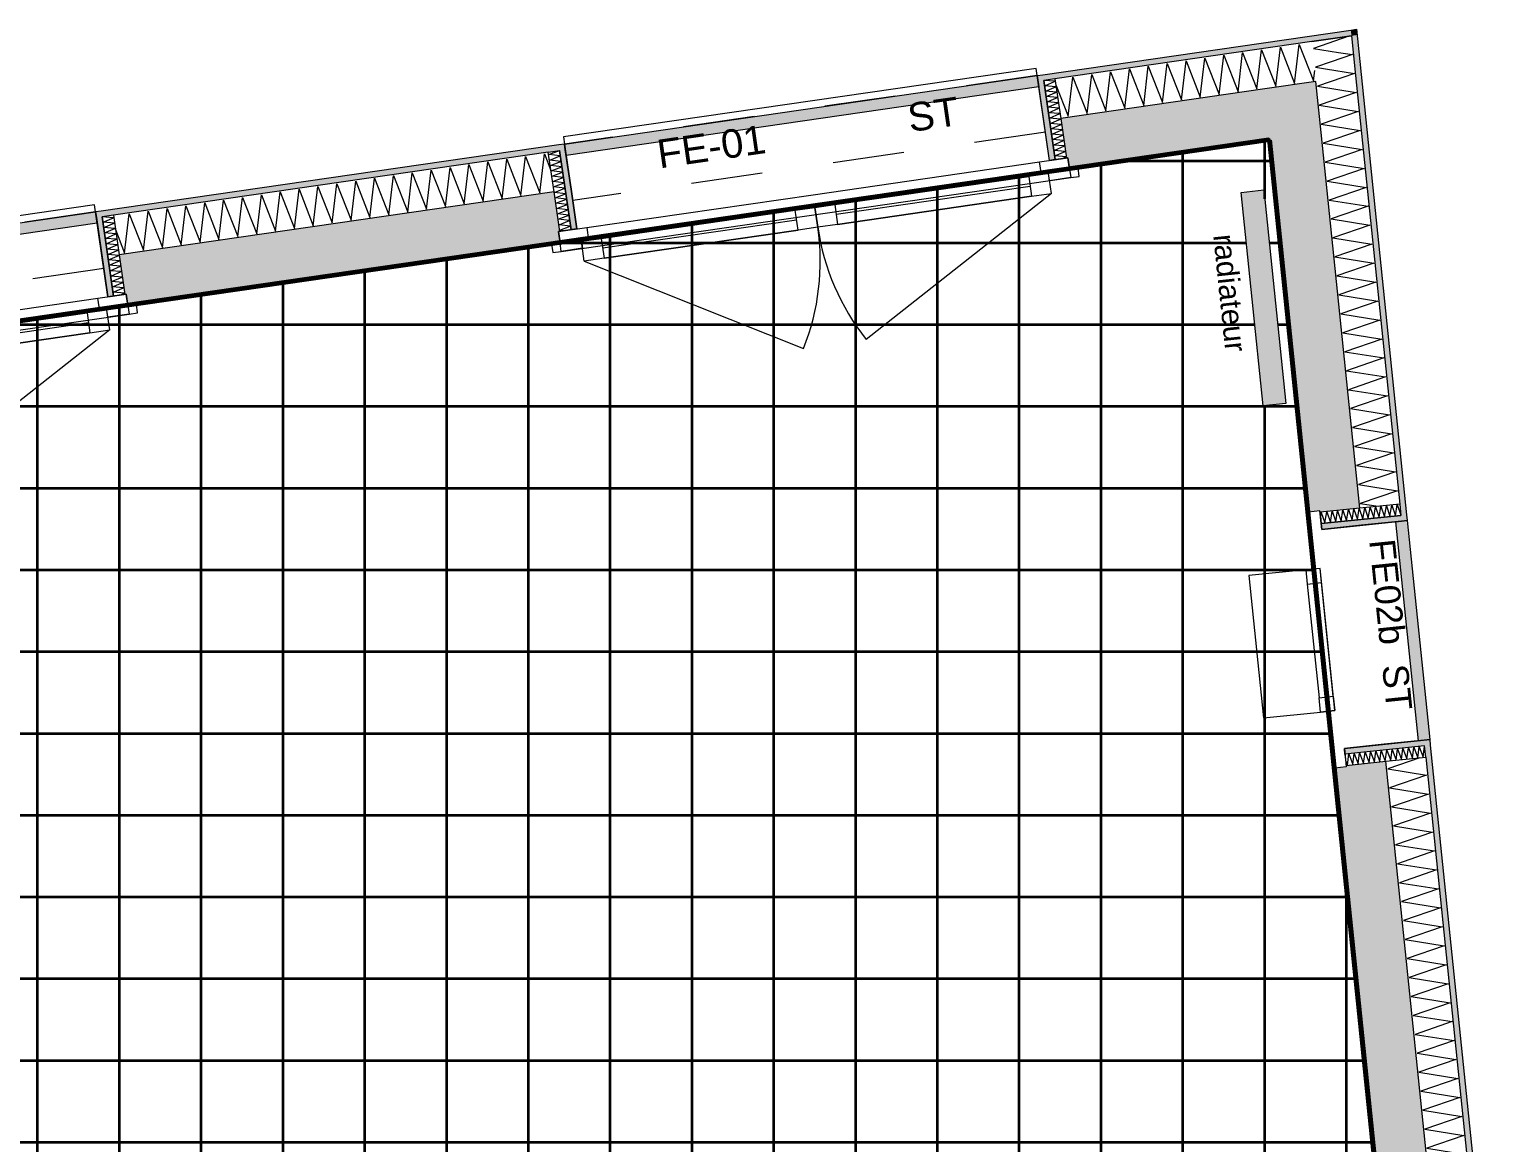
# Model space of a CAD drawing. Header units: metres. Extents: x 399 to 3028, y -427 to 863.
# Drawn here: x 725.27 to 730.4, y -302.03 to -298.14 of the extents above; entities that cross this region are included whole.
import ezdxf

# ---------------------------------------------------------------- set-up
doc = ezdxf.new("R2010")
doc.units = ezdxf.units.M
doc.linetypes.add('IMPORT-Traits plan _6_', pattern=[0.5, 0.25, -0.25])
for name, color, linetype, lineweight in [('01-Dalles_3D_Stylo_No__1', 250, 'Continuous', 9), ('01-Murs_structure', 250, 'Continuous', 9), ('01-Murs_structure_Stylo_No__1', 250, 'Continuous', 9), ('01-Murs_structure_Stylo_No__2', 8, 'Continuous', 9), ('01-Tole ajourée_Stylo_No__1', 250, 'Continuous', 9), ('01-Tole ajourée_Stylo_No__2', 8, 'Continuous', 9), ('03-Radiateurs_Stylo_No__1', 250, 'Continuous', 9), ('03-Radiateurs_Stylo_No__62', 253, 'Continuous', 9), ('06-SHAB pièces 50_Stylo_No__102', 71, 'Continuous', 50), ('AES-Charge', 5, 'Continuous', 35), ('Fenêtres ARCHICAD_Stylo_No__1', 250, 'Continuous', 9), ('Marques de fenêtre ARCHICAD_Stylo_No__1', 250, 'Continuous', 9), ('Plan De Charge - PH R_1_dwg', 8, 'Continuous', 9)]:
    doc.layers.add(name, color=color, linetype=linetype, lineweight=lineweight)
doc.styles.add('Arial', font='arial.ttf', dxfattribs={"height": 0.1})
doc.styles.add('Arial_4', font='arial.ttf', dxfattribs={"height": 0.075})
doc.styles.add('Arial_6', font='arial.ttf', dxfattribs={"height": 0.09})

# ---------------------------------------------------------------- blocks, each defined once
blk = doc.blocks.new('Plan De Charge - PH R_1_dwg__X211-779380-Plan De Charge - PH R_1 1_100')
at = {"layer": '01-Murs_structure_Stylo_No__2', "flags": 128}
for points in [[(375.9142, -298.7117), (375.9304, -298.5747), (375.9532, -298.633)], [(375.5183, -298.769), (375.5346, -298.632), (375.5843, -298.7595)], [(375.5843, -298.7595), (375.6005, -298.6225), (375.6503, -298.7499)], [(375.6503, -298.7499), (375.6665, -298.6129), (375.7163, -298.7404)], [(375.7163, -298.7404), (375.7325, -298.6034), (375.7823, -298.7308)], [(375.7823, -298.7308), (375.7985, -298.5938), (375.8482, -298.7212)], [(375.8482, -298.7212), (375.8645, -298.5842), (375.9142, -298.7117)], [(375.1885, -298.8169), (375.2047, -298.6799), (375.2544, -298.8073)], [(375.2544, -298.8073), (375.2707, -298.6703), (375.3204, -298.7977)], [(375.3204, -298.7977), (375.3366, -298.6607), (375.3864, -298.7882)], [(375.3864, -298.7882), (375.4026, -298.6512), (375.4524, -298.7786)], [(375.4524, -298.7786), (375.4686, -298.6416), (375.5183, -298.769)], [(374.8586, -298.8647), (374.8748, -298.7277), (374.9246, -298.8551)], [(374.9246, -298.8551), (374.9408, -298.7181), (374.9905, -298.8455)], [(374.9905, -298.8455), (375.0068, -298.7085), (375.0565, -298.836)], [(375.0565, -298.836), (375.0727, -298.699), (375.1225, -298.8264)], [(375.1225, -298.8264), (375.1387, -298.6894), (375.1885, -298.8169)], [(374.4305, -298.8395), (374.4627, -298.922), (374.4789, -298.785), (374.5287, -298.9125), (374.5449, -298.7755), (374.5947, -298.9029)], [(374.5947, -298.9029), (374.6109, -298.7659), (374.6606, -298.8933)], [(374.6606, -298.8933), (374.6769, -298.7564), (374.7266, -298.8838)], [(374.7266, -298.8838), (374.7428, -298.7468), (374.7926, -298.8742)], [(374.7926, -298.8742), (374.8088, -298.7372), (374.8586, -298.8647)]]:
    blk.add_lwpolyline(points, dxfattribs=at)
blk = doc.blocks.new('Plan De Charge - PH R_1_dwg__X212-779381-Plan De Charge - PH R_1 1_100')
at = {"layer": '01-Murs_structure_Stylo_No__2', "flags": 128}
for points in [[(378.1574, -298.3866), (378.1737, -298.2496), (378.2234, -298.377), (378.2396, -298.24), (378.2894, -298.3674), (378.3056, -298.2304), (378.3554, -298.3579), (378.3716, -298.2209), (378.4214, -298.3483), (378.4376, -298.2113), (378.4873, -298.3387), (378.5036, -298.2018), (378.5533, -298.3292), (378.5695, -298.1922), (378.6193, -298.3196), (378.6236, -298.2834)], [(378.0255, -298.4057), (378.0417, -298.2687), (378.0915, -298.3961)], [(378.0915, -298.3961), (378.1077, -298.2591), (378.1574, -298.3866)], [(377.7185, -298.3337), (377.7616, -298.4439), (377.7778, -298.3069), (377.8276, -298.4344), (377.8438, -298.2974), (377.8935, -298.4248)], [(377.8935, -298.4248), (377.9098, -298.2878), (377.9595, -298.4152)], [(377.9595, -298.4152), (377.9757, -298.2783), (378.0255, -298.4057)]]:
    blk.add_lwpolyline(points, dxfattribs=at)
blk = doc.blocks.new('Plan De Charge - PH R_1_dwg__X213-779382-Plan De Charge - PH R_1 1_100')
at = {"layer": '01-Murs_structure_Stylo_No__2', "flags": 128}
for points in [[(377.6987, -298.469), (377.7349, -298.4534), (377.696, -298.4501), (377.7322, -298.4346), (377.6932, -298.4313), (377.7294, -298.4157), (377.6905, -298.4124), (377.7267, -298.3969), (377.6878, -298.3936), (377.724, -298.378), (377.685, -298.3747), (377.7212, -298.3592), (377.6823, -298.3559), (377.7185, -298.3403), (377.6796, -298.337), (377.7158, -298.3215), (377.6768, -298.3182)], [(377.7014, -298.4878), (377.7376, -298.4723), (377.6987, -298.469)], [(377.7042, -298.5067), (377.7404, -298.4911), (377.7014, -298.4878)], [(377.7069, -298.5255), (377.7431, -298.51), (377.7042, -298.5067)], [(377.7096, -298.5444), (377.7458, -298.5288), (377.7069, -298.5255)], [(377.7123, -298.5632), (377.7486, -298.5477), (377.7096, -298.5444)], [(377.7381, -298.5922), (377.754, -298.5854), (377.7151, -298.5821), (377.7513, -298.5665), (377.7123, -298.5632)]]:
    blk.add_lwpolyline(points, dxfattribs=at)
blk = doc.blocks.new('Plan De Charge - PH R_1_dwg__X214-779383-Plan De Charge - PH R_1 1_100')
at = {"layer": '01-Murs_structure_Stylo_No__2', "flags": 128}
for points in [[(376.0045, -298.7145), (375.9653, -298.7099), (376.0017, -298.6957), (375.9626, -298.691), (375.999, -298.6768), (375.9599, -298.6722), (375.9963, -298.658), (375.9571, -298.6533), (375.9935, -298.6391), (375.9544, -298.6345), (375.9908, -298.6203), (375.9517, -298.6156), (375.9881, -298.6014), (375.9489, -298.5968), (375.9853, -298.5826), (375.9462, -298.5779), (375.9826, -298.5637)], [(376.0072, -298.7334), (375.9681, -298.7287), (376.0045, -298.7145)], [(376.0099, -298.7522), (375.9708, -298.7476), (376.0072, -298.7334)], [(376.0127, -298.7711), (375.9735, -298.7664), (376.0099, -298.7522)], [(376.0154, -298.7899), (375.9762, -298.7853), (376.0127, -298.7711)], [(376.0181, -298.8088), (375.979, -298.8041), (376.0154, -298.7899)], [(376.0017, -298.8439), (375.9844, -298.8418), (376.0209, -298.8276), (375.9817, -298.823), (376.0181, -298.8088)]]:
    blk.add_lwpolyline(points, dxfattribs=at)
blk = doc.blocks.new('Plan De Charge - PH R_1_dwg__X215-779384-Plan De Charge - PH R_1 1_100')
at = {"layer": '01-Murs_structure_Stylo_No__2', "flags": 128}
for points in [[(374.4065, -298.9461), (374.4427, -298.9305), (374.4038, -298.9273), (374.44, -298.9117), (374.401, -298.9084), (374.4372, -298.8928), (374.3983, -298.8896), (374.4345, -298.874), (374.3956, -298.8707), (374.4318, -298.8551), (374.3928, -298.8518), (374.429, -298.8363), (374.3901, -298.833), (374.4263, -298.8174), (374.3874, -298.8141), (374.4236, -298.7986), (374.3846, -298.7953)], [(374.4092, -298.965), (374.4454, -298.9494), (374.4065, -298.9461)], [(374.412, -298.9838), (374.4482, -298.9682), (374.4092, -298.965)], [(374.4147, -299.0027), (374.4509, -298.9871), (374.412, -298.9838)], [(374.4174, -299.0215), (374.4536, -299.0059), (374.4147, -299.0027)], [(374.4202, -299.0404), (374.4564, -299.0248), (374.4174, -299.0215)], [(374.4459, -299.0693), (374.4618, -299.0625), (374.4229, -299.0592), (374.4591, -299.0437), (374.4202, -299.0404)]]:
    blk.add_lwpolyline(points, dxfattribs=at)
blk = doc.blocks.new('Plan De Charge - PH R_1_dwg_Fenêtre châssis double 22_2-779396-Plan De Charge - PH R_1 1_100')
at = {"layer": 'Fenêtres ARCHICAD_Stylo_No__1', "linetype": 'IMPORT-Traits plan _6_'}
for p, q in [((377.6532, -298.3014), (376.0005, -298.5409)), ((377.6819, -298.4993), (376.0292, -298.7388)), ((377.7663, -298.6285), (375.9849, -298.8867))]:
    blk.add_line(p, q, dxfattribs=at)
at = {"layer": 'Fenêtres ARCHICAD_Stylo_No__1'}
for p, q in [((376.9456, -298.7525), (377.6235, -298.6543)), ((377.6285, -298.6889), (376.9506, -298.7872)), ((376.1291, -298.8709), (376.8071, -298.7726)), ((376.8121, -298.8073), (376.1342, -298.9055)), ((376.0699, -298.9502), (376.8362, -299.2559))]:
    blk.add_line(p, q, dxfattribs=at)
at = {"layer": 'Fenêtres ARCHICAD_Stylo_No__1', "flags": 128}
for points in [[(377.6962, -298.5983), (377.6762, -298.4597), (377.6561, -298.3212), (377.6532, -298.3014), (377.6496, -298.2766), (375.9969, -298.5162), (376.0005, -298.5409), (376.0034, -298.5607), (376.0234, -298.6992), (376.0435, -298.8378)], [(375.9792, -298.8471), (376.0435, -298.8378), (375.9792, -298.8471), (375.9849, -298.8867), (375.9792, -298.8471), (376.0782, -298.8328), (376.0846, -298.8773), (376.0599, -298.8809), (376.0634, -298.9056), (375.9892, -298.9164), (377.7706, -298.6582), (377.8003, -298.6539), (377.796, -298.6242), (377.7663, -298.6285), (377.7706, -298.6582), (377.6964, -298.669), (377.6928, -298.6442), (377.6681, -298.6478), (377.6616, -298.6033), (377.7606, -298.5889), (377.7663, -298.6285), (377.7606, -298.5889), (377.6962, -298.5983), (377.7606, -298.5889)], [(376.0782, -298.8328), (376.8699, -298.718), (377.6616, -298.6033)], [(377.7028, -298.7135), (377.6928, -298.6442), (377.6235, -298.6543), (377.6336, -298.7236), (377.7028, -298.7135), (377.0549, -299.2242)]]:
    blk.add_lwpolyline(points, dxfattribs=at)
for points in [[(377.796, -298.6242), (377.7663, -298.6285)], [(376.9556, -298.8218), (377.6336, -298.7236)], [(376.1392, -298.9401), (376.8171, -298.8419), (376.8071, -298.7726), (376.8763, -298.7626), (376.8864, -298.8318), (376.8171, -298.8419)], [(376.8763, -298.7626), (376.9456, -298.7525), (376.9556, -298.8218), (376.8864, -298.8318)], [(375.9552, -298.891), (375.9849, -298.8867), (375.9552, -298.891), (375.9595, -298.9207), (375.9892, -298.9164), (375.9849, -298.8867)], [(376.0599, -298.8809), (376.1291, -298.8709), (376.1392, -298.9401), (376.0699, -298.9502)]]:
    blk.add_lwpolyline(points, close=True, dxfattribs=at)
at = {"layer": 'Fenêtres ARCHICAD_Stylo_No__1'}
for centre, start, end in [((376.0699, -298.9502), 338.2464, 8.2464), ((377.7028, -298.7135), 188.2464, 218.2464)]:
    blk.add_arc(centre, 0.825, start, end, dxfattribs=at)
blk = doc.blocks.new('Plan De Charge - PH R_1_dwg_Fenêtre châssis double 22_2-779397-Plan De Charge - PH R_1 1_100')
at = {"layer": 'Fenêtres ARCHICAD_Stylo_No__1', "linetype": 'IMPORT-Traits plan _6_'}
for p, q in [((374.361, -298.7785), (372.7083, -299.018)), ((374.3897, -298.9764), (372.737, -299.216)), ((374.4741, -299.1057), (372.6927, -299.3638))]:
    blk.add_line(p, q, dxfattribs=at)
at = {"layer": 'Fenêtres ARCHICAD_Stylo_No__1'}
for p, q in [((373.6534, -299.2297), (374.3313, -299.1314)), ((374.3364, -299.1661), (373.6584, -299.2643)), ((372.8369, -299.348), (373.5149, -299.2497)), ((373.5199, -299.2844), (372.842, -299.3826)), ((372.7777, -299.4273), (373.544, -299.7331))]:
    blk.add_line(p, q, dxfattribs=at)
at = {"layer": 'Fenêtres ARCHICAD_Stylo_No__1', "flags": 128}
for points in [[(374.404, -299.0754), (374.384, -298.9369), (374.3639, -298.7983), (374.361, -298.7785), (374.3574, -298.7538), (372.7047, -298.9933), (372.7083, -299.018), (372.7112, -299.0378), (372.7312, -299.1764), (372.7513, -299.3149)], [(372.687, -299.3243), (372.7513, -299.3149), (372.687, -299.3243), (372.6927, -299.3638), (372.687, -299.3243), (372.786, -299.3099), (372.7924, -299.3545), (372.7677, -299.358), (372.7713, -299.3828), (372.697, -299.3935), (374.4784, -299.1354), (374.5081, -299.1311), (374.5038, -299.1014), (374.4741, -299.1057), (374.4784, -299.1354), (374.4042, -299.1461), (374.4006, -299.1214), (374.3759, -299.125), (374.3694, -299.0804), (374.4684, -299.0661), (374.4741, -299.1057), (374.4684, -299.0661), (374.404, -299.0754), (374.4684, -299.0661)], [(372.786, -299.3099), (373.5777, -299.1952), (374.3694, -299.0804)], [(374.4106, -299.1907), (374.4006, -299.1214), (374.3313, -299.1314), (374.3414, -299.2007), (374.4106, -299.1907), (373.7627, -299.7014)]]:
    blk.add_lwpolyline(points, dxfattribs=at)
for points in [[(374.5038, -299.1014), (374.4741, -299.1057)], [(372.847, -299.4173), (373.5249, -299.319), (373.5149, -299.2497), (373.5841, -299.2397), (373.5942, -299.309), (373.5249, -299.319)], [(373.5841, -299.2397), (373.6534, -299.2297), (373.6635, -299.2989), (373.5942, -299.309)], [(373.6635, -299.2989), (374.3414, -299.2007)], [(372.7677, -299.358), (372.8369, -299.348), (372.847, -299.4173), (372.7777, -299.4273)], [(372.663, -299.3682), (372.6927, -299.3638), (372.663, -299.3682), (372.6673, -299.3978), (372.697, -299.3935), (372.6927, -299.3638)]]:
    blk.add_lwpolyline(points, close=True, dxfattribs=at)
at = {"layer": 'Fenêtres ARCHICAD_Stylo_No__1'}
for centre, start, end in [((372.7777, -299.4273), 338.2464, 8.2464), ((374.4106, -299.1907), 188.2464, 218.2464)]:
    blk.add_arc(centre, 0.825, start, end, dxfattribs=at)
blk = doc.blocks.new('Plan De Charge - PH R_1_dwg__X441-779667-Plan De Charge - PH R_1 1_100')
at = {"layer": '01-Murs_structure_Stylo_No__2'}
blk.add_line((378.783, -299.7978), (378.8455, -299.8078), dxfattribs=at)
at = {"layer": '01-Murs_structure_Stylo_No__2', "flags": 128}
for points in [[(378.7219, -298.3082), (378.6327, -298.3388), (378.7689, -298.3607), (378.6395, -298.4051), (378.7757, -298.427), (378.6464, -298.4715)], [(378.6464, -298.4715), (378.7826, -298.4933), (378.6532, -298.5378)], [(378.6532, -298.5378), (378.7894, -298.5596), (378.66, -298.6041)], [(378.66, -298.6041), (378.7962, -298.6259), (378.6669, -298.6704)], [(378.6669, -298.6704), (378.8031, -298.6923), (378.6737, -298.7367)], [(378.6737, -298.7367), (378.8099, -298.7586), (378.6805, -298.803)], [(378.6805, -298.803), (378.8167, -298.8249), (378.6874, -298.8693)], [(378.6874, -298.8693), (378.8236, -298.8912), (378.6942, -298.9357)], [(378.6942, -298.9357), (378.8304, -298.9575), (378.701, -299.002)], [(378.701, -299.002), (378.8372, -299.0238), (378.7079, -299.0683)], [(378.7079, -299.0683), (378.8441, -299.0901), (378.7147, -299.1346)], [(378.7147, -299.1346), (378.8509, -299.1565), (378.7215, -299.2009)], [(378.7215, -299.2009), (378.8577, -299.2228), (378.7284, -299.2672)], [(378.7284, -299.2672), (378.8646, -299.2891), (378.7352, -299.3336)], [(378.7352, -299.3336), (378.8714, -299.3554), (378.742, -299.3999)], [(378.742, -299.3999), (378.8782, -299.4217), (378.7489, -299.4662)], [(378.7489, -299.4662), (378.8851, -299.488), (378.7557, -299.5325)], [(378.7557, -299.5325), (378.8919, -299.5544), (378.7625, -299.5988)], [(378.7625, -299.5988), (378.8987, -299.6207), (378.7694, -299.6651)], [(378.7694, -299.6651), (378.9056, -299.687), (378.7762, -299.7314)], [(378.7762, -299.7314), (378.9124, -299.7533), (378.783, -299.7978)]]:
    blk.add_lwpolyline(points, dxfattribs=at)
blk = doc.blocks.new('Plan De Charge - PH R_1_dwg__X442-779668-Plan De Charge - PH R_1 1_100')
at = {"layer": '01-Murs_structure_Stylo_No__2'}
blk.add_line((379.0905, -302.782), (379.1022, -302.7838), dxfattribs=at)
at = {"layer": '01-Murs_structure_Stylo_No__2', "flags": 128}
for points in [[(378.9913, -300.6875), (378.8787, -300.7262), (379.0149, -300.748), (378.8855, -300.7925), (379.0217, -300.8144), (378.8924, -300.8588)], [(378.8924, -300.8588), (379.0286, -300.8807), (378.8992, -300.9251)], [(378.8992, -300.9251), (379.0354, -300.947), (378.906, -300.9914)], [(378.906, -300.9914), (379.0422, -301.0133), (378.9129, -301.0578)], [(378.9129, -301.0578), (379.0491, -301.0796), (378.9197, -301.1241)], [(378.9197, -301.1241), (379.0559, -301.1459), (378.9265, -301.1904)], [(378.9265, -301.1904), (379.0627, -301.2122), (378.9334, -301.2567)], [(378.9334, -301.2567), (379.0696, -301.2786), (378.9402, -301.323)], [(378.9402, -301.323), (379.0764, -301.3449), (378.947, -301.3893)], [(378.947, -301.3893), (379.0832, -301.4112), (378.9539, -301.4557)], [(378.9539, -301.4557), (379.0901, -301.4775), (378.9607, -301.522)], [(378.9607, -301.522), (379.0969, -301.5438), (378.9675, -301.5883)], [(378.9675, -301.5883), (379.1037, -301.6101), (378.9744, -301.6546)], [(378.9744, -301.6546), (379.1106, -301.6765), (378.9812, -301.7209)], [(378.9812, -301.7209), (379.1174, -301.7428), (378.988, -301.7872)], [(378.988, -301.7872), (379.1242, -301.8091), (378.9949, -301.8535)], [(378.9949, -301.8535), (379.1311, -301.8754), (379.0017, -301.9199)], [(379.0017, -301.9199), (379.1379, -301.9417), (379.0085, -301.9862)], [(379.0085, -301.9862), (379.1447, -302.008), (379.0154, -302.0525)], [(379.0154, -302.0525), (379.1516, -302.0743), (379.0222, -302.1188)], [(379.0222, -302.1188), (379.1584, -302.1407), (379.029, -302.1851)], [(379.029, -302.1851), (379.1652, -302.207), (379.0359, -302.2514)], [(379.0359, -302.2514), (379.1721, -302.2733), (379.0427, -302.3178)], [(379.0427, -302.3178), (379.1789, -302.3396), (379.0495, -302.3841)], [(379.0495, -302.3841), (379.1857, -302.4059), (379.0564, -302.4504)], [(379.0564, -302.4504), (379.1926, -302.4722), (379.0632, -302.5167)], [(379.0632, -302.5167), (379.1994, -302.5386), (379.07, -302.583)], [(379.07, -302.583), (379.2062, -302.6049), (379.0769, -302.6493)], [(379.0769, -302.6493), (379.2131, -302.6712), (379.0837, -302.7156)], [(379.0837, -302.7156), (379.2199, -302.7375), (379.0905, -302.782)]]:
    blk.add_lwpolyline(points, dxfattribs=at)
blk = doc.blocks.new('Plan De Charge - PH R_1_dwg__X444-779670-Plan De Charge - PH R_1 1_100')
at = {"layer": '01-Murs_structure_Stylo_No__2', "flags": 128}
for points in [[(378.7067, -298.2203), (378.7552, -298.228), (378.6807, -298.2537)], [(378.6615, -298.2782), (378.7621, -298.2944), (378.7219, -298.3082)]]:
    blk.add_lwpolyline(points, dxfattribs=at)
blk = doc.blocks.new('Plan De Charge - PH R_1_dwg__X445-779671-Plan De Charge - PH R_1 1_100')
at = {"layer": '01-Murs_structure_Stylo_No__2', "flags": 128}
for points in [[(378.773, -299.8545), (378.7793, -299.8156), (378.792, -299.8526), (378.7982, -299.8136), (378.8109, -299.8506), (378.8172, -299.8117), (378.8299, -299.8487), (378.8361, -299.8097), (378.8488, -299.8467), (378.8551, -299.8078), (378.8678, -299.8447), (378.874, -299.8058), (378.8867, -299.8428), (378.893, -299.8039), (378.9057, -299.8408), (378.9119, -299.8019), (378.9246, -299.8389)], [(378.6439, -299.8464), (378.6466, -299.8293), (378.6593, -299.8662), (378.6656, -299.8273), (378.6783, -299.8643)], [(378.6783, -299.8643), (378.6845, -299.8254), (378.6972, -299.8623)], [(378.6972, -299.8623), (378.7035, -299.8234), (378.7162, -299.8604)], [(378.7162, -299.8604), (378.7224, -299.8214), (378.7351, -299.8584)], [(378.7351, -299.8584), (378.7414, -299.8195), (378.7541, -299.8565)], [(378.7541, -299.8565), (378.7603, -299.8175), (378.773, -299.8545)]]:
    blk.add_lwpolyline(points, dxfattribs=at)
blk = doc.blocks.new('Plan De Charge - PH R_1_dwg__X446-779672-Plan De Charge - PH R_1 1_100')
at = {"layer": '01-Murs_structure_Stylo_No__2', "flags": 128}
for points in [[(378.7315, -300.6965), (378.7377, -300.7127), (378.7426, -300.6739), (378.7566, -300.7107), (378.7615, -300.6719)], [(378.7615, -300.6719), (378.7756, -300.7087), (378.7805, -300.67)], [(378.7805, -300.67), (378.7945, -300.7068), (378.7994, -300.668)], [(378.7994, -300.668), (378.8135, -300.7048), (378.8184, -300.6661)], [(378.8184, -300.6661), (378.8324, -300.7029), (378.8373, -300.6641)], [(378.8373, -300.6641), (378.8514, -300.7009), (378.8563, -300.6622)], [(378.8563, -300.6622), (378.8703, -300.699), (378.8752, -300.6602), (378.8893, -300.697), (378.8941, -300.6583), (378.9082, -300.6951), (378.9131, -300.6563), (378.9271, -300.6931), (378.932, -300.6544), (378.9461, -300.6912), (378.951, -300.6524), (378.965, -300.6892), (378.9699, -300.6504), (378.984, -300.6873), (378.9889, -300.6485), (379.0029, -300.6853), (379.0078, -300.6465)]]:
    blk.add_lwpolyline(points, dxfattribs=at)
blk = doc.blocks.new('Plan De Charge - PH R_1_dwg_Fenêtre 22_3-779675-Plan De Charge - PH R_1 1_100')
at = {"layer": 'Fenêtres ARCHICAD_Stylo_No__1'}
for p, q in [((378.5976, -300.0796), (378.6386, -300.4775)), ((378.6224, -300.0771), (378.6634, -300.475)), ((378.6883, -300.4724), (378.6473, -300.0745))]:
    blk.add_line(p, q, dxfattribs=at)
at = {"layer": 'Fenêtres ARCHICAD_Stylo_No__1', "flags": 128}
for points in [[(378.4447, -300.5478), (378.6437, -300.5273), (378.6934, -300.5221), (378.6437, -300.5273), (378.6386, -300.4775), (378.6883, -300.4724), (378.6934, -300.5221), (378.6422, -300.0248), (378.5924, -300.0299), (378.3935, -300.0504)], [(378.5924, -300.0299), (378.5976, -300.0796), (378.6473, -300.0745), (378.6422, -300.0248)]]:
    blk.add_lwpolyline(points, close=True, dxfattribs=at)
blk = doc.blocks.new('Plan De Charge - PH R_1_dwg__X449-779677-Plan De Charge - PH R_1 1_100')
at = {"layer": '01-Murs_structure_Stylo_No__2', "flags": 128}
for points in [[(378.7427, -298.1637), (378.619, -298.2062), (378.7067, -298.2203)], [(378.6807, -298.2537), (378.6259, -298.2725), (378.6615, -298.2782)]]:
    blk.add_lwpolyline(points, dxfattribs=at)
blk = doc.blocks.new('Plan De Charge - PH R_1_dwg-779150-Plan De Charge - PH R_1 1_100')
at = {"layer": '01-Murs_structure', "lineweight": 35}
for color, points in [(10, [(377.6759, -298.3183), (378.7516, -298.1595), (378.7498, -298.1424), (377.673, -298.2985)]), (10, [(378.7519, -298.1624), (378.7696, -298.1396), (378.7498, -298.1424), (378.7516, -298.1595)]), (10, [(378.7519, -298.1624), (378.7717, -298.1595), (378.7696, -298.1396), (378.7541, -298.1595)]), (10, [(378.9247, -299.8398), (378.9446, -299.8378), (378.7696, -298.1598), (378.7519, -298.1624), (378.9245, -299.8378)]), (10, [(377.6962, -298.5983), (377.716, -298.5954), (377.673, -298.2985), (377.6532, -298.3014), (377.6949, -298.5889)]), (18, [(378.4677, -298.5269), (378.6275, -298.3218), (378.4493, -298.3477), (378.4674, -298.5242)]), (18, [(378.4677, -298.5269), (378.646, -298.501), (378.6275, -298.3218), (378.4698, -298.5242)]), (18, [(377.7663, -298.6285), (378.4674, -298.5242), (378.4493, -298.3477), (377.7355, -298.4511), (377.7556, -298.5897), (377.7606, -298.5889), (377.7658, -298.6252)]), (18, [(378.6421, -299.8288), (378.7813, -299.8144), (378.646, -298.501), (378.4677, -298.5269), (378.6018, -299.8279), (378.6416, -299.8238)]), (10, [(374.3837, -298.7954), (375.9836, -298.5636), (375.9807, -298.5438), (374.3808, -298.7756)]), (10, [(376.0237, -298.8407), (376.0435, -298.8378), (376.0005, -298.5409), (375.9807, -298.5438), (376.0005, -298.6803)]), (18, [(374.4741, -299.1057), (375.9849, -298.8867), (375.9807, -298.8469), (375.9841, -298.8464), (375.9641, -298.7079), (374.4433, -298.9283), (374.4634, -299.0668), (374.4684, -299.0661), (374.4736, -299.1023)]), (10, [(374.404, -299.0754), (374.4238, -299.0725), (374.3808, -298.7756), (374.361, -298.7785), (374.4028, -299.0668)]), (10, [(378.6482, -299.8884), (378.9467, -299.8577), (378.9446, -299.8378), (378.6462, -299.8685)]), (10, [(378.7292, -300.6743), (379.0276, -300.6435), (379.0256, -300.6236), (378.7272, -300.6544)]), (10, [(379.2308, -302.8108), (379.2507, -302.8087), (379.0276, -300.6435), (379.0077, -300.6456), (379.2306, -302.8087)]), (18, [(378.9482, -302.7997), (379.0875, -302.7853), (378.8726, -300.6997), (378.7333, -300.7141), (378.7333, -300.7191), (378.694, -300.7231), (378.909, -302.7987), (378.9477, -302.7947), (378.9481, -302.7988)])]:
    blk.add_hatch(color=color, dxfattribs=at).paths.add_polyline_path(points)
at = {"layer": '01-Tole ajourée_Stylo_No__2', "lineweight": 35}
for points in [[(376.0062, -298.5805), (377.659, -298.341), (377.6532, -298.3014), (376.0005, -298.5409)], [(372.714, -299.0576), (374.3668, -298.8181), (374.361, -298.7785), (372.7083, -299.018)], [(378.9858, -300.6277), (379.0256, -300.6236), (378.9446, -299.8579), (378.9069, -299.8618), (378.9854, -300.6236)]]:
    blk.add_hatch(color=10, dxfattribs=at).paths.add_polyline_path(points)
at = {"layer": '03-Radiateurs_Stylo_No__62', "lineweight": 35}
blk.add_hatch(color=43, dxfattribs=at).paths.add_polyline_path([(378.4428, -299.4559), (378.5224, -299.4477), (378.4455, -298.7016), (378.3659, -298.7098), (378.3924, -298.9669)])
at = {"layer": 'AES-Charge'}
h = blk.add_hatch(dxfattribs=at)
h.set_pattern_fill('FP_93', color=1, style=0, pattern_type=2)
h.set_pattern_definition([(0, (46.337, 45.172), (0, 0.286), []), (90, (46.337, 45.172), (-0.286, 2e-17), [])])
h.paths.add_polyline_path([(370.5225, -308.5258), (370.622, -308.5155), (370.3912, -306.2821), (370.2917, -306.2924), (370.5222, -308.523)])
h.paths.add_polyline_path([(371.4269, -308.4323), (373.5676, -308.211), (373.5013, -307.5669), (373.6308, -307.5536), (373.6375, -307.6233), (374.0756, -307.5781), (374.0684, -307.5085), (374.1482, -307.5003), (374.1449, -307.4686), (374.1947, -307.4635), (374.2645, -308.139), (377.6231, -307.7919), (377.3746, -305.38), (379.1499, -305.1945), (378.9042, -302.8093), (373.7696, -303.3384), (373.8926, -304.532), (373.888, -304.5325), (373.9846, -305.4675), (373.989, -305.4671), (374.0342, -305.9055), (370.4011, -306.281), (370.5759, -307.972), (371.371, -307.8901), (371.3782, -307.9783), (371.3105, -307.9852), (371.3575, -308.4227), (371.4252, -308.4158)])
h.paths.add_polyline_path([(373.6373, -308.2038), (373.6373, -308.2038), (373.6332, -308.1646)])
h.paths.add_polyline_path([(374.1946, -308.1462), (374.1946, -308.1462), (374.1784, -307.9888)])
h.paths.add_polyline_path([(377.5009, -307.7126), (377.424, -306.9665), (377.5036, -306.9583), (377.5805, -307.7044), (377.5309, -307.7095)])
h.paths.add_polyline_path([(374.0558, -306.6032), (374.0511, -306.5577), (373.7527, -306.5885), (373.686, -305.9417), (373.7855, -305.9315), (373.847, -306.5285), (374.0957, -306.5029), (374.1055, -306.5981), (374.0684, -306.6019)])
h.paths.add_polyline_path([(358.4033, -305.7337), (359.0242, -305.6721), (361.7465, -305.3915), (361.745, -305.3766), (361.7947, -305.3715), (361.7963, -305.3864), (362.2476, -305.3399), (362.2487, -305.3499), (360.1515, -305.566), (368.2592, -304.7881), (367.7737, -300.0768), (366.9862, -300.1909), (366.9857, -300.1876), (365.2043, -300.4457), (365.2034, -300.4493), (364.9112, -300.492), (364.9809, -300.4848), (365.3243, -303.8176), (364.6777, -303.8843), (364.7099, -304.1965), (364.6601, -304.2016), (364.6228, -303.8396), (365.2694, -303.773), (365.0029, -301.1867), (364.3563, -301.2533), (364.3421, -301.1149), (364.4117, -301.1078), (364.3666, -300.6701), (364.297, -300.6773), (364.2871, -300.5821), (363.6092, -300.6803), (363.6088, -300.677), (361.8274, -300.9352), (361.8264, -300.9387), (360.5277, -301.1269), (360.5272, -301.1236), (359.6366, -301.2527), (359.6357, -301.2562), (358.6483, -301.3993), (358.6824, -301.7303), (358.6777, -301.7308), (358.8622, -303.5213), (358.8669, -303.5208), (358.9086, -303.9247), (361.6964, -303.6374), (361.7036, -303.7071), (362.1412, -303.662), (362.1341, -303.5923), (362.2633, -303.579), (362.3484, -304.4051), (362.2987, -304.4102), (362.273, -304.161), (361.6763, -304.2225), (361.7056, -304.5061), (361.6558, -304.5112), (361.5723, -303.7005), (358.2293, -304.045), (358.3798, -305.5056)])
h.paths.add_polyline_path([(364.462, -305.1117), (363.716, -305.1886), (363.7078, -305.109), (364.4538, -305.0321), (364.4602, -305.094)])
h.paths.add_polyline_path([(363.1837, -305.2535), (363.1827, -305.2436), (364.7508, -305.082), (364.7493, -305.0671), (364.799, -305.0619), (364.8006, -305.0768), (365.8749, -304.9661), (365.8749, -304.9762), (363.194, -305.2524)])
h.paths.add_polyline_path([(368.7264, -304.7433), (372.0718, -304.4223), (372.0657, -304.3631), (372.1154, -304.358), (372.1216, -304.4175), (373.6844, -304.2676), (373.5701, -303.1579), (375.5715, -302.9517), (375.51, -302.3549), (375.2608, -302.3806), (375.2557, -302.3308), (375.6402, -302.2912), (375.6474, -302.3608), (376.0851, -302.3157), (376.0779, -302.2461), (376.1858, -302.235), (376.2524, -302.8815), (378.8836, -302.6099), (378.4621, -298.5277), (377.7663, -298.6285), (377.7658, -298.6252), (375.9844, -298.8834), (375.9836, -298.8869), (374.4741, -299.1057), (374.4736, -299.1023), (372.6922, -299.3605), (372.6913, -299.3641), (371.9834, -299.4666), (372.2162, -301.7261), (372.1665, -301.7312), (371.9339, -299.4738), (371.1166, -299.5923), (371.1161, -299.5889), (370.2254, -299.718), (370.2245, -299.7216), (369.2741, -299.8593), (369.2736, -299.856), (368.3829, -299.9851), (368.382, -299.9886), (367.9718, -300.048), (368.2831, -303.0693), (372.2621, -302.6594), (372.2556, -302.5966), (372.3054, -302.5915), (372.32, -302.7338), (372.2504, -302.7409), (372.2965, -303.1785), (372.3651, -303.1715), (372.3733, -303.251), (372.0053, -303.2889), (372.0252, -303.4927), (371.9765, -303.4977), (371.8992, -302.747), (368.5562, -303.0914), (368.6715, -304.2106), (368.6019, -304.2178), (368.647, -304.6555), (368.7166, -304.6483)])
h.paths.add_polyline_path([(362.2429, -304.0636), (362.2429, -304.0636), (362.2398, -304.034)])
h.paths.add_polyline_path([(374.1901, -303.0472), (374.1819, -302.9677), (374.928, -302.8908), (374.9362, -302.9704), (374.7917, -302.9853)])
h.paths.add_polyline_path([(377.7435, -303.0373), (377.7353, -302.9577), (378.4814, -302.8811), (378.4896, -302.9607), (377.7464, -303.037)])
h.paths.add_polyline_path([(358.7629, -301.5134), (358.7514, -301.4342), (359.4937, -301.3266), (359.5052, -301.4058), (359.0466, -301.4723)])
h.paths.add_polyline_path([(367.0009, -300.3154), (366.9894, -300.2362), (367.7316, -300.1286), (367.7431, -300.2078), (367.7387, -300.2084)])
h.paths.add_polyline_path([(369.4241, -299.9621), (369.4127, -299.8829), (370.1549, -299.7753), (370.1664, -299.8545), (370.1331, -299.8593)])
h.paths.add_polyline_path([(378.4428, -299.4559), (378.3659, -298.7098), (378.4455, -298.7016), (378.5224, -299.4477), (378.4493, -299.4552)])
at = {"layer": '01-Dalles_3D_Stylo_No__1', "flags": 128}
blk.add_lwpolyline([(358.7162, -303.8138), (357.8979, -303.8982), (358.3529, -306.0327), (363.4685, -305.5057), (363.6105, -306.8847), (365.8664, -306.6515), (366.1258, -309.1613), (364.7061, -309.308), (367.1802, -333.3179), (378.3371, -333.0963), (375.7491, -307.9881), (377.8072, -307.7761), (377.5768, -305.5407), (379.1735, -305.3762), (378.4677, -298.5269), (358.47, -301.4251)], close=True, dxfattribs=at)
at = {"layer": '01-Murs_structure_Stylo_No__1'}
for p, q in [((377.7155, -298.3126), (377.6759, -298.3183)), ((375.944, -298.5693), (375.9836, -298.5636)), ((377.7663, -298.6285), (377.796, -298.6242)), ((375.9641, -298.7079), (374.4433, -298.9283)), ((374.4233, -298.7897), (374.3837, -298.7954)), ((374.4741, -299.1057), (374.5038, -299.1014)), ((378.9206, -299.8001), (378.9247, -299.8398)), ((378.694, -300.7231), (378.6971, -300.753)), ((379.0875, -302.7853), (378.8726, -300.6997))]:
    blk.add_line(p, q, dxfattribs=at)
at = {"layer": '01-Murs_structure_Stylo_No__1', "flags": 128}
for points in [[(378.5987, -299.798), (378.6018, -299.8279), (378.4677, -298.5269), (377.7663, -298.6285), (377.7606, -298.5889), (377.6962, -298.5983), (377.6762, -298.4597), (377.6561, -298.3212), (377.6532, -298.3014), (377.673, -298.2985), (378.7498, -298.1424), (378.7696, -298.1396), (378.9446, -299.8378), (378.9467, -299.8577)], [(378.7519, -298.1624), (378.6132, -298.1825), (377.7155, -298.3126), (377.7355, -298.4511), (377.7556, -298.5897), (377.716, -298.5954), (377.6759, -298.3183), (377.716, -298.5954)], [(378.6132, -298.1825), (378.7519, -298.1624), (378.7662, -298.3017), (378.9206, -299.8001), (378.7813, -299.8144), (378.6421, -299.8288), (378.6462, -299.8685), (378.9247, -299.8398), (378.6462, -299.8685)], [(377.716, -298.5954), (377.6962, -298.5983), (377.6532, -298.3014)], [(378.6275, -298.3218), (378.4493, -298.3477), (377.7355, -298.4511)], [(378.7813, -299.8144), (378.646, -298.501), (378.6275, -298.3218), (378.4493, -298.3477)], [(376.0005, -298.5409), (375.9807, -298.5438), (374.3808, -298.7756), (374.361, -298.7785)], [(375.9849, -298.8867), (375.9792, -298.8471), (376.0435, -298.8378), (376.0234, -298.6992), (376.0034, -298.5607), (376.0005, -298.5409), (376.0435, -298.8378), (376.0237, -298.8407), (375.9836, -298.5636), (376.0237, -298.8407), (375.9841, -298.8464), (375.9641, -298.7079), (375.944, -298.5693), (374.4233, -298.7897), (374.4433, -298.9283), (374.4634, -299.0668), (374.4238, -299.0725), (374.3837, -298.7954), (374.4238, -299.0725)], [(374.4238, -299.0725), (374.404, -299.0754), (374.361, -298.7785), (374.3639, -298.7983)], [(374.3639, -298.7983), (374.384, -298.9369), (374.404, -299.0754), (374.4684, -299.0661), (374.4741, -299.1057), (375.9849, -298.8867), (375.9552, -298.891)], [(378.9268, -299.8597), (378.7875, -299.8741), (378.6482, -299.8884), (378.6416, -299.8238), (378.6018, -299.8279)], [(378.6462, -299.8685), (378.6482, -299.8884), (378.9467, -299.8577), (378.9268, -299.8597)], [(379.0057, -300.6257), (378.8664, -300.64), (378.7272, -300.6544), (378.7338, -300.719), (378.694, -300.7231), (378.8884, -302.6099)], [(379.0118, -300.6854), (379.0077, -300.6456), (378.7292, -300.6743), (378.7272, -300.6544), (379.0256, -300.6236), (379.0057, -300.6257)], [(379.0256, -300.6236), (379.0276, -300.6435), (379.2507, -302.8087), (379.2528, -302.8286)], [(379.0077, -300.6456), (378.7292, -300.6743), (378.7333, -300.7141), (378.8726, -300.6997), (379.0118, -300.6854), (379.2267, -302.771), (379.0875, -302.7853), (378.9482, -302.7997), (378.9523, -302.8395), (379.2308, -302.8108), (378.9523, -302.8395)]]:
    blk.add_lwpolyline(points, dxfattribs=at)
at = {"layer": '01-Tole ajourée_Stylo_No__1', "flags": 128}
for points in [[(377.659, -298.341), (376.0062, -298.5805), (376.0005, -298.5409), (377.6532, -298.3014)], [(374.3668, -298.8181), (372.714, -299.0576), (372.7083, -299.018), (374.361, -298.7785)], [(378.9858, -300.6277), (378.9069, -299.8618), (378.9467, -299.8577), (379.0256, -300.6236)]]:
    blk.add_lwpolyline(points, close=True, dxfattribs=at)
at = {"layer": '03-Radiateurs_Stylo_No__1', "flags": 128}
blk.add_lwpolyline([(378.4455, -298.7016), (378.5224, -299.4477), (378.4428, -299.4559), (378.3659, -298.7098)], close=True, dxfattribs=at)
at = {"layer": '06-SHAB pièces 50_Stylo_No__102', "flags": 128}
blk.add_lwpolyline([(378.4677, -298.5269), (371.9834, -299.4666), (372.2619, -302.1696), (372.3733, -303.251), (372.0053, -303.2889), (372.1231, -304.4329), (372.4912, -304.3949), (373.6849, -304.2719), (373.5701, -303.158), (375.3223, -302.9775), (375.2557, -302.3307), (376.1858, -302.2349), (376.2524, -302.8815), (378.8884, -302.6099)], close=True, dxfattribs=at)
at = {"layer": 'AES-Charge', "color": 20, "lineweight": 50, "flags": 128}
blk.add_lwpolyline([(358.6433, -301.3966), (378.4627, -298.5242), (379.1499, -305.1945), (377.3746, -305.38), (377.6231, -307.7919), (370.5178, -308.5263), (370.2866, -306.2897), (374.0297, -305.903), (373.8589, -304.2508), (358.2869, -305.7448), (357.9306, -304.0726), (358.9086, -303.9718), (358.6433, -301.3966)], dxfattribs=at)
for name in ['Plan De Charge - PH R_1_dwg__X449-779677-Plan De Charge - PH R_1 1_100', 'Plan De Charge - PH R_1_dwg__X212-779381-Plan De Charge - PH R_1 1_100', 'Plan De Charge - PH R_1_dwg__X444-779670-Plan De Charge - PH R_1 1_100', 'Plan De Charge - PH R_1_dwg_Fenêtre châssis double 22_2-779396-Plan De Charge - PH R_1 1_100', 'Plan De Charge - PH R_1_dwg__X213-779382-Plan De Charge - PH R_1 1_100', 'Plan De Charge - PH R_1_dwg__X441-779667-Plan De Charge - PH R_1 1_100', 'Plan De Charge - PH R_1_dwg__X211-779380-Plan De Charge - PH R_1 1_100', 'Plan De Charge - PH R_1_dwg__X214-779383-Plan De Charge - PH R_1 1_100', 'Plan De Charge - PH R_1_dwg_Fenêtre châssis double 22_2-779397-Plan De Charge - PH R_1 1_100', 'Plan De Charge - PH R_1_dwg__X215-779384-Plan De Charge - PH R_1 1_100', 'Plan De Charge - PH R_1_dwg__X445-779671-Plan De Charge - PH R_1 1_100', 'Plan De Charge - PH R_1_dwg_Fenêtre 22_3-779675-Plan De Charge - PH R_1 1_100', 'Plan De Charge - PH R_1_dwg__X446-779672-Plan De Charge - PH R_1 1_100', 'Plan De Charge - PH R_1_dwg__X442-779668-Plan De Charge - PH R_1 1_100']:
    blk.add_blockref(name, (0, 0))
at = {"layer": '03-Radiateurs_Stylo_No__1', "color": 7, "insert": (378.3431, -298.8521), "char_height": 0.075, "width": 0.494007, "attachment_point": 1, "rotation": 275.9712, "line_spacing_factor": 0.941778, "style": 'Arial_4'}
blk.add_mtext('radiateur', dxfattribs=at)
at = {"layer": 'Marques de fenêtre ARCHICAD_Stylo_No__1', "color": 7, "attachment_point": 1, "line_spacing_factor": 0.941778}
for s, insert, char_height, width, rotation, style in [('FE-01             ST', (376.3185, -298.5273), 0.1, 1.272058, 8.2464, 'Arial'), ('FE02b  ST', (378.9033, -299.9181), 0.09, 0.718425, 275.8832, 'Arial_6')]:
    blk.add_mtext(s, dxfattribs=dict(at, insert=insert, char_height=char_height, width=width, rotation=rotation, style=style))

msp = doc.modelspace()

# ---------------------------------------------------------------- block references
at = {"layer": 'Plan De Charge - PH R_1_dwg', "color": 10, "lineweight": 35}
msp.add_blockref('Plan De Charge - PH R_1_dwg-779150-Plan De Charge - PH R_1 1_100', (351.1425, 0), dxfattribs=at)

doc.saveas('drawing.dxf')
